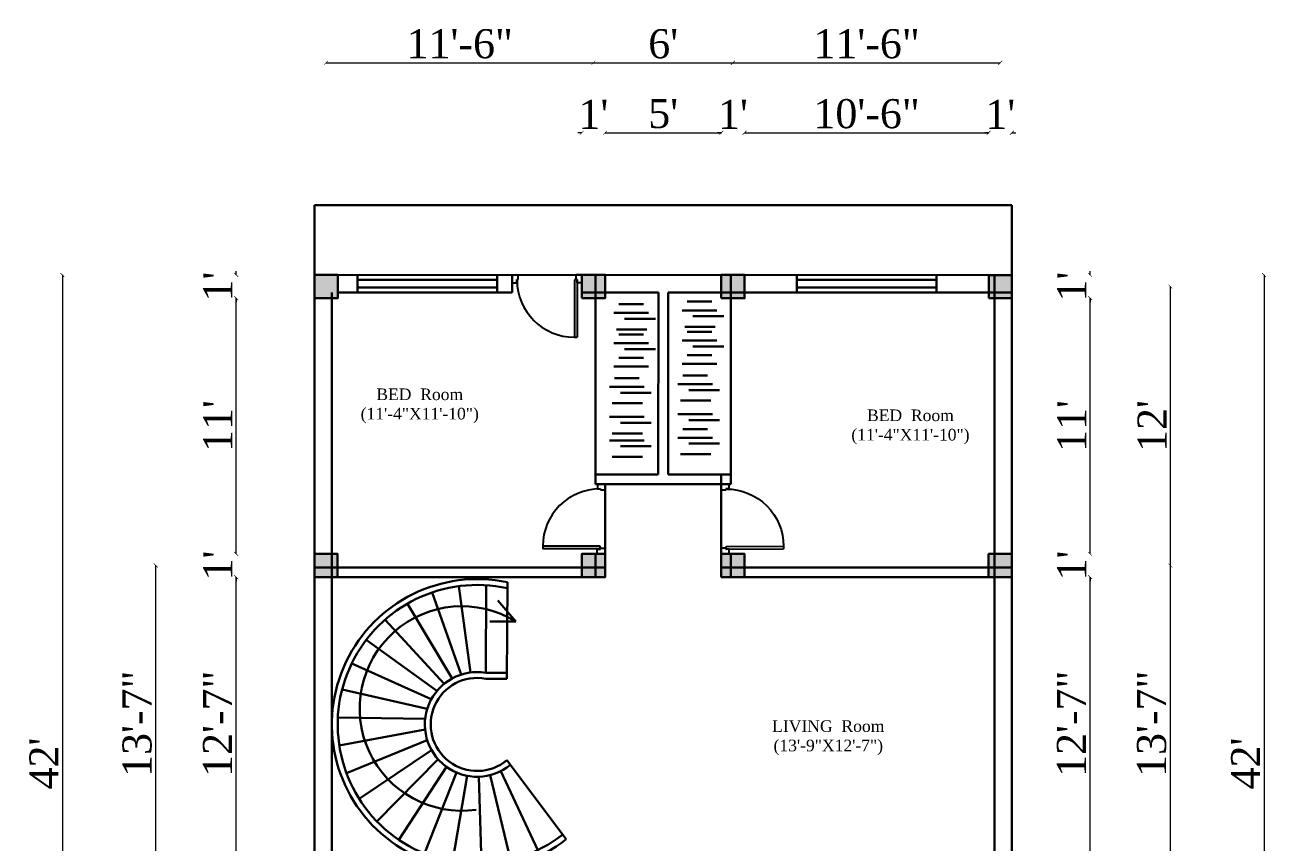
# Model space of a CAD drawing. Header units: inches. Extents: x -763457 to -760918, y -513041 to -512172.
# Drawn here: x -762539 to -761898, y -512620 to -512198 of the extents above; entities that cross this region are included whole.
import ezdxf

# ---------------------------------------------------------------- set-up
doc = ezdxf.new("R2010")
doc.units = ezdxf.units.IN
doc.header["$MEASUREMENT"] = 0
doc.layers.get('0').update_dxf_attribs({"lineweight": 30})
doc.layers.add('door', color=2, linetype='Continuous')
doc.layers.add('text', color=7, linetype='Continuous', lineweight=18)
doc.layers.add('window', color=6, linetype='Continuous', lineweight=18)
doc.styles.get("Standard").update_dxf_attribs({"font": 'romantic.ttf'})
doc.dimstyles.new('8feet', dxfattribs={"dimscale": 0, "dimtxt": 15, "dimasz": 2, "dimexe": 2, "dimexo": 10, "dimgap": 2, "dimtad": 1, "dimdec": 0, "dimzin": 0, "dimdsep": 46, "dimlunit": 3, "dimtxsty": 'Standard', "dimblk": 'ARCHTICK', "dimcen": 0, "dimdle": 0.02, "dimse1": 1, "dimse2": 1, "dimclrt": 256, "dimadec": 0, "dimazin": 0, "dimtfac": 1, "dimtdec": 0, "dimtix": 1, "dimtofl": 0, "dimtmove": 2, "dimatfit": 3, "dimfxl": 2, "dimtolj": 1, "dimtzin": 0, "dimlwd": 9, "dimarcsym": 0})

# ---------------------------------------------------------------- blocks, each defined once
blk = doc.blocks.new('A$C03477EDB')
at = {"layer": 'door', "ltscale": 0.5}
for p, q in [((98, 803), (63, 803)), ((63, 63), (63, 803)), ((98, 63), (98, 803)), ((0, 100), (60, 100)), ((0, 100), (0, 0)), ((0, 0), (75, 0)), ((60, 100), (63, 100)), ((60, 100), (60, 60)), ((60, 60), (63, 63)), ((60, 60), (75, 60)), ((63, 63), (98, 63)), ((75, 60), (75, 0)), ((825, 60), (825, 0)), ((840, 60), (825, 60)), ((900, 0), (825, 0)), ((838, 63), (840, 60)), ((840, 100), (840, 60)), ((900, 100), (840, 100)), ((900, 100), (900, 0))]:
    blk.add_line(p, q, dxfattribs=at)
blk.add_arc((98, 63), 740, 360, 90, dxfattribs=at)
blk = doc.blocks.new('_ArchTick')
at = {"layer": 'window', "color": 0, "const_width": 0.15}
blk.add_lwpolyline([(-0.5, -0.5), (0.5, 0.5)], dxfattribs=at)
blk = doc.blocks.new('*D1210')
at = {"color": 0, "lineweight": 9, "transparency": 16777216}
blk.add_line((-762429.5, -512634.37), (-762429.5, -512483.08), dxfattribs=at)
at = {"layer": 'Defpoints', "color": 0, "transparency": 16777216}
for p in [(-762429.5, -512483.1), (-762377.13, -512483.1), (-762377.14, -512634.35)]:
    blk.add_point(p, dxfattribs=at)
at = {"color": 0, "lineweight": 9, "transparency": 16777216, "xscale": 2, "yscale": 2, "zscale": 2}
for p, rotation in [((-762429.5, -512483.1), 90), ((-762429.5, -512634.35), 270)]:
    blk.add_blockref('_ArchTick', p, dxfattribs=dict(at, rotation=rotation))
at = {"transparency": 16777216, "insert": (-762439.16, -512558.72), "char_height": 15, "attachment_point": 5, "rotation": 90}
blk.add_mtext('\\A1;12\'-7"', dxfattribs=at)
blk = doc.blocks.new('*D1211')
at = {"color": 0, "lineweight": 9, "transparency": 16777216}
for p, q in [((-762429.5, -512471.1), (-762429.5, -512469.1)), ((-762429.5, -512483.1), (-762429.5, -512485.1))]:
    blk.add_line(p, q, dxfattribs=at)
at = {"layer": 'Defpoints', "color": 0, "transparency": 16777216}
for p in [(-762429.5, -512471.1), (-762377.18, -512471.1), (-762377.13, -512483.1)]:
    blk.add_point(p, dxfattribs=at)
at = {"color": 0, "lineweight": 9, "transparency": 16777216, "xscale": 2, "yscale": 2, "zscale": 2}
for p, rotation in [((-762429.5, -512471.1), 270), ((-762429.5, -512483.1), 90)]:
    blk.add_blockref('_ArchTick', p, dxfattribs=dict(at, rotation=rotation))
at = {"transparency": 16777216, "insert": (-762439, -512477.1), "char_height": 15, "attachment_point": 5, "rotation": 90}
blk.add_mtext("\\A1;1'", dxfattribs=at)
blk = doc.blocks.new('*D1212')
at = {"color": 0, "lineweight": 9, "transparency": 16777216}
blk.add_line((-762429.5, -512471.12), (-762429.5, -512339.18), dxfattribs=at)
at = {"layer": 'Defpoints', "color": 0, "transparency": 16777216}
for p in [(-762429.5, -512339.2), (-762383.16, -512339.2), (-762377.18, -512471.1)]:
    blk.add_point(p, dxfattribs=at)
at = {"color": 0, "lineweight": 9, "transparency": 16777216, "xscale": 2, "yscale": 2, "zscale": 2}
for p, rotation in [((-762429.5, -512339.2), 90), ((-762429.5, -512471.1), 270)]:
    blk.add_blockref('_ArchTick', p, dxfattribs=dict(at, rotation=rotation))
at = {"transparency": 16777216, "insert": (-762439, -512405.15), "char_height": 15, "attachment_point": 5, "rotation": 90}
blk.add_mtext("\\A1;11'", dxfattribs=at)
blk = doc.blocks.new('*D1213')
at = {"color": 0, "lineweight": 9, "transparency": 16777216}
for p, q in [((-762429.5, -512327.21), (-762429.5, -512325.21)), ((-762429.5, -512339.2), (-762429.5, -512341.2))]:
    blk.add_line(p, q, dxfattribs=at)
at = {"layer": 'Defpoints', "color": 0, "transparency": 16777216}
for p in [(-762429.5, -512327.21), (-762383.16, -512327.21), (-762383.16, -512339.2)]:
    blk.add_point(p, dxfattribs=at)
at = {"color": 0, "lineweight": 9, "transparency": 16777216, "xscale": 2, "yscale": 2, "zscale": 2}
for p, rotation in [((-762429.5, -512327.21), 270), ((-762429.5, -512339.2), 90)]:
    blk.add_blockref('_ArchTick', p, dxfattribs=dict(at, rotation=rotation))
at = {"transparency": 16777216, "insert": (-762439, -512333.2), "char_height": 15, "attachment_point": 5, "rotation": 90}
blk.add_mtext("\\A1;1'", dxfattribs=at)
blk = doc.blocks.new('*D1215')
at = {"color": 0, "lineweight": 9, "transparency": 16777216}
blk.add_line((-762470.92, -512640.36), (-762470.92, -512477.08), dxfattribs=at)
at = {"layer": 'Defpoints', "color": 0, "transparency": 16777216}
for p in [(-762470.92, -512477.1), (-762377.18, -512477.1), (-762377.14, -512640.34)]:
    blk.add_point(p, dxfattribs=at)
at = {"color": 0, "lineweight": 9, "transparency": 16777216, "xscale": 2, "yscale": 2, "zscale": 2}
for p, rotation in [((-762470.92, -512477.1), 90), ((-762470.92, -512640.34), 270)]:
    blk.add_blockref('_ArchTick', p, dxfattribs=dict(at, rotation=rotation))
at = {"transparency": 16777216, "insert": (-762480.58, -512558.72), "char_height": 15, "attachment_point": 5, "rotation": 90}
blk.add_mtext('\\A1;13\'-7"', dxfattribs=at)
blk = doc.blocks.new('*D1216')
at = {"color": 0, "lineweight": 9, "transparency": 16777216}
blk.add_line((-762519.18, -512327.2), (-762519.18, -512831.24), dxfattribs=at)
at = {"layer": 'Defpoints', "color": 0, "transparency": 16777216}
for p in [(-762209.28, -512327.22), (-762519.18, -512831.22), (-762251.25, -512831.22)]:
    blk.add_point(p, dxfattribs=at)
at = {"color": 0, "lineweight": 9, "transparency": 16777216, "xscale": 2, "yscale": 2, "zscale": 2}
for p, rotation in [((-762519.18, -512327.22), 90), ((-762519.18, -512831.22), 270)]:
    blk.add_blockref('_ArchTick', p, dxfattribs=dict(at, rotation=rotation))
at = {"transparency": 16777216, "insert": (-762528.68, -512579.22), "char_height": 15, "attachment_point": 5, "rotation": 90}
blk.add_mtext("\\A1;42'", dxfattribs=at)
blk = doc.blocks.new('*D1222')
at = {"color": 0, "lineweight": 9, "transparency": 16777216}
blk.add_line((-761989.06, -512634.37), (-761989.06, -512483.08), dxfattribs=at)
at = {"layer": 'Defpoints', "color": 0, "transparency": 16777216}
for p in [(-762041.44, -512483.1), (-761989.06, -512483.1), (-762041.42, -512634.35)]:
    blk.add_point(p, dxfattribs=at)
at = {"color": 0, "lineweight": 9, "transparency": 16777216, "xscale": 2, "yscale": 2, "zscale": 2}
for p, rotation in [((-761989.06, -512483.1), 90), ((-761989.06, -512634.35), 270)]:
    blk.add_blockref('_ArchTick', p, dxfattribs=dict(at, rotation=rotation))
at = {"transparency": 16777216, "insert": (-761998.72, -512558.72), "char_height": 15, "attachment_point": 5, "rotation": 90}
blk.add_mtext('\\A1;12\'-7"', dxfattribs=at)
blk = doc.blocks.new('*D1223')
at = {"color": 0, "lineweight": 9, "transparency": 16777216}
for p, q in [((-761989.06, -512471.1), (-761989.06, -512469.1)), ((-761989.06, -512483.1), (-761989.06, -512485.1))]:
    blk.add_line(p, q, dxfattribs=at)
at = {"layer": 'Defpoints', "color": 0, "transparency": 16777216}
for p in [(-762041.39, -512471.1), (-761989.06, -512471.1), (-762041.44, -512483.1)]:
    blk.add_point(p, dxfattribs=at)
at = {"color": 0, "lineweight": 9, "transparency": 16777216, "xscale": 2, "yscale": 2, "zscale": 2}
for p, rotation in [((-761989.06, -512471.1), 270), ((-761989.06, -512483.1), 90)]:
    blk.add_blockref('_ArchTick', p, dxfattribs=dict(at, rotation=rotation))
at = {"transparency": 16777216, "insert": (-761998.56, -512477.1), "char_height": 15, "attachment_point": 5, "rotation": 90}
blk.add_mtext("\\A1;1'", dxfattribs=at)
blk = doc.blocks.new('*D1224')
at = {"color": 0, "lineweight": 9, "transparency": 16777216}
blk.add_line((-761989.06, -512471.12), (-761989.06, -512339.18), dxfattribs=at)
at = {"layer": 'Defpoints', "color": 0, "transparency": 16777216}
for p in [(-762035.41, -512339.2), (-761989.06, -512339.2), (-762041.39, -512471.1)]:
    blk.add_point(p, dxfattribs=at)
at = {"color": 0, "lineweight": 9, "transparency": 16777216, "xscale": 2, "yscale": 2, "zscale": 2}
for p, rotation in [((-761989.06, -512339.2), 90), ((-761989.06, -512471.1), 270)]:
    blk.add_blockref('_ArchTick', p, dxfattribs=dict(at, rotation=rotation))
at = {"transparency": 16777216, "insert": (-761998.56, -512405.15), "char_height": 15, "attachment_point": 5, "rotation": 90}
blk.add_mtext("\\A1;11'", dxfattribs=at)
blk = doc.blocks.new('*D1225')
at = {"color": 0, "lineweight": 9, "transparency": 16777216}
for p, q in [((-761989.06, -512327.21), (-761989.06, -512325.21)), ((-761989.06, -512339.2), (-761989.06, -512341.2))]:
    blk.add_line(p, q, dxfattribs=at)
at = {"layer": 'Defpoints', "color": 0, "transparency": 16777216}
for p in [(-762035.41, -512327.21), (-761989.06, -512327.21), (-762035.41, -512339.2)]:
    blk.add_point(p, dxfattribs=at)
at = {"color": 0, "lineweight": 9, "transparency": 16777216, "xscale": 2, "yscale": 2, "zscale": 2}
for p, rotation in [((-761989.06, -512327.21), 270), ((-761989.06, -512339.2), 90)]:
    blk.add_blockref('_ArchTick', p, dxfattribs=dict(at, rotation=rotation))
at = {"transparency": 16777216, "insert": (-761998.56, -512333.2), "char_height": 15, "attachment_point": 5, "rotation": 90}
blk.add_mtext("\\A1;1'", dxfattribs=at)
blk = doc.blocks.new('*D1227')
at = {"color": 0, "lineweight": 9, "transparency": 16777216}
blk.add_line((-761947.65, -512640.36), (-761947.65, -512477.08), dxfattribs=at)
at = {"layer": 'Defpoints', "color": 0, "transparency": 16777216}
for p in [(-762041.39, -512477.1), (-761947.65, -512477.1), (-762041.42, -512640.34)]:
    blk.add_point(p, dxfattribs=at)
at = {"color": 0, "lineweight": 9, "transparency": 16777216, "xscale": 2, "yscale": 2, "zscale": 2}
for p, rotation in [((-761947.65, -512477.1), 90), ((-761947.65, -512640.34), 270)]:
    blk.add_blockref('_ArchTick', p, dxfattribs=dict(at, rotation=rotation))
at = {"transparency": 16777216, "insert": (-761957.3, -512558.72), "char_height": 15, "attachment_point": 5, "rotation": 90}
blk.add_mtext('\\A1;13\'-7"', dxfattribs=at)
blk = doc.blocks.new('*D1228')
at = {"color": 0, "lineweight": 9, "transparency": 16777216}
blk.add_line((-761947.65, -512477.12), (-761947.65, -512333.18), dxfattribs=at)
at = {"layer": 'Defpoints', "color": 0, "transparency": 16777216}
for p in [(-762041.4, -512333.2), (-761947.65, -512333.2), (-762041.39, -512477.1)]:
    blk.add_point(p, dxfattribs=at)
at = {"color": 0, "lineweight": 9, "transparency": 16777216, "xscale": 2, "yscale": 2, "zscale": 2}
for p, rotation in [((-761947.65, -512333.2), 90), ((-761947.65, -512477.1), 270)]:
    blk.add_blockref('_ArchTick', p, dxfattribs=dict(at, rotation=rotation))
at = {"transparency": 16777216, "insert": (-761957.15, -512405.15), "char_height": 15, "attachment_point": 5, "rotation": 90}
blk.add_mtext("\\A1;12'", dxfattribs=at)
blk = doc.blocks.new('*D1229')
at = {"color": 0, "lineweight": 9, "transparency": 16777216}
blk.add_line((-761899.38, -512327.2), (-761899.38, -512831.24), dxfattribs=at)
at = {"layer": 'Defpoints', "color": 0, "transparency": 16777216}
for p in [(-762209.28, -512327.22), (-762167.31, -512831.22), (-761899.38, -512831.22)]:
    blk.add_point(p, dxfattribs=at)
at = {"color": 0, "lineweight": 9, "transparency": 16777216, "xscale": 2, "yscale": 2, "zscale": 2}
for p, rotation in [((-761899.38, -512327.22), 90), ((-761899.38, -512831.22), 270)]:
    blk.add_blockref('_ArchTick', p, dxfattribs=dict(at, rotation=rotation))
at = {"transparency": 16777216, "insert": (-761908.88, -512579.22), "char_height": 15, "attachment_point": 5, "rotation": 90}
blk.add_mtext("\\A1;42'", dxfattribs=at)
blk = doc.blocks.new('*D1230')
at = {"color": 0, "lineweight": 9, "transparency": 16777216}
for p, q in [((-762251.25, -512253.84), (-762253.25, -512253.84)), ((-762239.26, -512253.84), (-762237.26, -512253.84))]:
    blk.add_line(p, q, dxfattribs=at)
at = {"layer": 'Defpoints', "color": 0, "transparency": 16777216}
for p in [(-762239.26, -512253.84), (-762251.25, -512327.22), (-762239.26, -512327.22)]:
    blk.add_point(p, dxfattribs=at)
at = {"color": 0, "lineweight": 9, "transparency": 16777216, "xscale": 2, "yscale": 2, "zscale": 2}
blk.add_blockref('_ArchTick', (-762251.25, -512253.84), dxfattribs=at)
at = {"color": 0, "lineweight": 9, "transparency": 16777216, "xscale": 2, "yscale": 2, "zscale": 2, "rotation": 180}
blk.add_blockref('_ArchTick', (-762239.26, -512253.84), dxfattribs=at)
at = {"transparency": 16777216, "insert": (-762245.26, -512244.34), "char_height": 15, "attachment_point": 5}
blk.add_mtext("\\A1;1'", dxfattribs=at)
blk = doc.blocks.new('*D1231')
at = {"color": 0, "lineweight": 9, "transparency": 16777216}
blk.add_line((-762239.28, -512253.84), (-762179.28, -512253.84), dxfattribs=at)
at = {"layer": 'Defpoints', "color": 0, "transparency": 16777216}
for p in [(-762179.3, -512253.84), (-762239.26, -512327.22), (-762179.3, -512327.22)]:
    blk.add_point(p, dxfattribs=at)
at = {"color": 0, "lineweight": 9, "transparency": 16777216, "xscale": 2, "yscale": 2, "zscale": 2, "rotation": 180}
blk.add_blockref('_ArchTick', (-762239.26, -512253.84), dxfattribs=at)
at = {"color": 0, "lineweight": 9, "transparency": 16777216, "xscale": 2, "yscale": 2, "zscale": 2}
blk.add_blockref('_ArchTick', (-762179.3, -512253.84), dxfattribs=at)
at = {"transparency": 16777216, "insert": (-762209.28, -512244.05), "char_height": 15, "attachment_point": 5}
blk.add_mtext("\\A1;5'", dxfattribs=at)
blk = doc.blocks.new('*D1232')
at = {"color": 0, "lineweight": 9, "transparency": 16777216}
for p, q in [((-762179.3, -512253.84), (-762181.3, -512253.84)), ((-762167.31, -512253.84), (-762165.31, -512253.84))]:
    blk.add_line(p, q, dxfattribs=at)
at = {"layer": 'Defpoints', "color": 0, "transparency": 16777216}
for p in [(-762167.31, -512253.84), (-762179.3, -512327.22), (-762167.31, -512327.22)]:
    blk.add_point(p, dxfattribs=at)
at = {"color": 0, "lineweight": 9, "transparency": 16777216, "xscale": 2, "yscale": 2, "zscale": 2}
blk.add_blockref('_ArchTick', (-762179.3, -512253.84), dxfattribs=at)
at = {"color": 0, "lineweight": 9, "transparency": 16777216, "xscale": 2, "yscale": 2, "zscale": 2, "rotation": 180}
blk.add_blockref('_ArchTick', (-762167.31, -512253.84), dxfattribs=at)
at = {"transparency": 16777216, "insert": (-762173.31, -512244.34), "char_height": 15, "attachment_point": 5}
blk.add_mtext("\\A1;1'", dxfattribs=at)
blk = doc.blocks.new('*D1233')
at = {"color": 0, "lineweight": 9, "transparency": 16777216}
blk.add_line((-762167.33, -512253.84), (-762041.38, -512253.84), dxfattribs=at)
at = {"layer": 'Defpoints', "color": 0, "transparency": 16777216}
for p in [(-762041.4, -512253.84), (-762167.31, -512327.22), (-762041.4, -512327.23)]:
    blk.add_point(p, dxfattribs=at)
at = {"color": 0, "lineweight": 9, "transparency": 16777216, "xscale": 2, "yscale": 2, "zscale": 2, "rotation": 180}
blk.add_blockref('_ArchTick', (-762167.31, -512253.84), dxfattribs=at)
at = {"color": 0, "lineweight": 9, "transparency": 16777216, "xscale": 2, "yscale": 2, "zscale": 2}
blk.add_blockref('_ArchTick', (-762041.4, -512253.84), dxfattribs=at)
at = {"transparency": 16777216, "insert": (-762104.36, -512244.12), "char_height": 15, "attachment_point": 5}
blk.add_mtext('\\A1;10\'-6"', dxfattribs=at)
blk = doc.blocks.new('*D1234')
at = {"color": 0, "lineweight": 9, "transparency": 16777216}
for p, q in [((-762041.4, -512253.84), (-762043.4, -512253.84)), ((-762029.41, -512253.84), (-762027.41, -512253.84))]:
    blk.add_line(p, q, dxfattribs=at)
at = {"layer": 'Defpoints', "color": 0, "transparency": 16777216}
for p in [(-762029.41, -512253.84), (-762041.4, -512327.23), (-762029.41, -512327.23)]:
    blk.add_point(p, dxfattribs=at)
at = {"color": 0, "lineweight": 9, "transparency": 16777216, "xscale": 2, "yscale": 2, "zscale": 2}
blk.add_blockref('_ArchTick', (-762041.4, -512253.84), dxfattribs=at)
at = {"color": 0, "lineweight": 9, "transparency": 16777216, "xscale": 2, "yscale": 2, "zscale": 2, "rotation": 180}
blk.add_blockref('_ArchTick', (-762029.41, -512253.84), dxfattribs=at)
at = {"transparency": 16777216, "insert": (-762035.41, -512244.34), "char_height": 15, "attachment_point": 5}
blk.add_mtext("\\A1;1'", dxfattribs=at)
blk = doc.blocks.new('*D1235')
at = {"color": 0, "lineweight": 9, "transparency": 16777216}
blk.add_line((-762383.18, -512217.75), (-762245.24, -512217.75), dxfattribs=at)
at = {"layer": 'Defpoints', "color": 0, "transparency": 16777216}
for p in [(-762245.26, -512217.75), (-762383.16, -512339.2), (-762245.26, -512339.21)]:
    blk.add_point(p, dxfattribs=at)
at = {"color": 0, "lineweight": 9, "transparency": 16777216, "xscale": 2, "yscale": 2, "zscale": 2, "rotation": 180}
blk.add_blockref('_ArchTick', (-762383.16, -512217.75), dxfattribs=at)
at = {"color": 0, "lineweight": 9, "transparency": 16777216, "xscale": 2, "yscale": 2, "zscale": 2}
blk.add_blockref('_ArchTick', (-762245.26, -512217.75), dxfattribs=at)
at = {"transparency": 16777216, "insert": (-762314.21, -512208.03), "char_height": 15, "attachment_point": 5}
blk.add_mtext('\\A1;11\'-6"', dxfattribs=at)
blk = doc.blocks.new('*D1236')
at = {"color": 0, "lineweight": 9, "transparency": 16777216}
blk.add_line((-762245.28, -512217.75), (-762173.29, -512217.75), dxfattribs=at)
at = {"layer": 'Defpoints', "color": 0, "transparency": 16777216}
for p in [(-762173.31, -512217.75), (-762245.26, -512339.21), (-762173.31, -512339.22)]:
    blk.add_point(p, dxfattribs=at)
at = {"color": 0, "lineweight": 9, "transparency": 16777216, "xscale": 2, "yscale": 2, "zscale": 2, "rotation": 180}
blk.add_blockref('_ArchTick', (-762245.26, -512217.75), dxfattribs=at)
at = {"color": 0, "lineweight": 9, "transparency": 16777216, "xscale": 2, "yscale": 2, "zscale": 2}
blk.add_blockref('_ArchTick', (-762173.31, -512217.75), dxfattribs=at)
at = {"transparency": 16777216, "insert": (-762209.28, -512208.03), "char_height": 15, "attachment_point": 5}
blk.add_mtext("\\A1;6'", dxfattribs=at)
blk = doc.blocks.new('*D1237')
at = {"color": 0, "lineweight": 9, "transparency": 16777216}
blk.add_line((-762173.33, -512217.75), (-762035.39, -512217.75), dxfattribs=at)
at = {"layer": 'Defpoints', "color": 0, "transparency": 16777216}
for p in [(-762035.41, -512217.75), (-762173.31, -512339.22), (-762035.41, -512339.23)]:
    blk.add_point(p, dxfattribs=at)
at = {"color": 0, "lineweight": 9, "transparency": 16777216, "xscale": 2, "yscale": 2, "zscale": 2, "rotation": 180}
blk.add_blockref('_ArchTick', (-762173.31, -512217.75), dxfattribs=at)
at = {"color": 0, "lineweight": 9, "transparency": 16777216, "xscale": 2, "yscale": 2, "zscale": 2}
blk.add_blockref('_ArchTick', (-762035.41, -512217.75), dxfattribs=at)
at = {"transparency": 16777216, "insert": (-762104.36, -512208.03), "char_height": 15, "attachment_point": 5}
blk.add_mtext('\\A1;11\'-6"', dxfattribs=at)
blk = doc.blocks.new('httujty')
at = {"ltscale": 0.5}
for p, q in [((-717198.05, -524299.41), (-717191.83, -524343.98)), ((-717184.07, -524298.87), (-717184.01, -524344.08)), ((-717173.01, -524297.31), (-717173.01, -524347.13)), ((-717211.77, -524302.68), (-717196.7, -524345.09)), ((-717224.61, -524308.58), (-717201.31, -524347.09)), ((-717236.08, -524316.9), (-717205.5, -524349.94)), ((-717245.74, -524327.35), (-717209.12, -524353.58)), ((-717253.19, -524339.57), (-717212.03, -524357.89)), ((-717258.09, -524353.1), (-717214.08, -524362.77)), ((-717260.21, -524367.43), (-717215.15, -524368.04)), ((-717259.41, -524381.99), (-717215.15, -524373.52)), ((-717255.65, -524396.17), (-717214.01, -524378.97)), ((-717249.05, -524409.38), (-717211.73, -524384.16)), ((-717239.84, -524421.03), (-717208.36, -524388.81)), ((-717142.06, -524429.83), (-717172.82, -524389.12)), ((-717228.37, -524430.57), (-717204.03, -524392.69)), ((-717215.13, -524437.57), (-717198.91, -524395.58)), ((-717200.69, -524441.68), (-717193.26, -524397.3)), ((-717185.68, -524442.71), (-717187.34, -524397.74)), ((-717170.79, -524440.61), (-717181.47, -524396.89)), ((-717156.68, -524435.46), (-717175.94, -524394.78))]:
    blk.add_line(p, q, dxfattribs=at)
for p, q in [((-717184.01, -524344.08), (-717173.01, -524344.08)), ((-717184, -524347.13), (-717173.01, -524347.13))]:
    blk.add_line(p, q)
for radius, start, end in [(75.01, 78.25092, 308.04067), (72.01, 77.75401, 308.08098), (27.01, 80.8955, 309.76075), (24.01, 79.73611, 310.09684)]:
    blk.add_arc((-717188.28, -524370.75), radius, start, end, dxfattribs=at)

msp = doc.modelspace()

# ---------------------------------------------------------------- hatches: boundary and pattern name
for points in [[(-762389.16, -512327.2), (-762389.16, -512339.2), (-762377.17, -512339.2), (-762377.16, -512327.21)], [(-762251.25, -512327.22), (-762251.25, -512339.21), (-762239.26, -512339.21), (-762239.26, -512327.22)], [(-762179.3, -512327.23), (-762179.31, -512339.22), (-762167.31, -512339.22), (-762167.31, -512327.23)], [(-762041.4, -512327.24), (-762041.4, -512339.23), (-762029.41, -512339.23), (-762029.41, -512327.24)], [(-762389.17, -512471.1), (-762389.17, -512483.09), (-762377.18, -512483.1), (-762377.18, -512471.1)], [(-762251.27, -512471.12), (-762251.27, -512483.11), (-762239.28, -512483.11), (-762239.28, -512471.12)], [(-762179.32, -512471.12), (-762179.32, -512483.12), (-762167.33, -512483.12), (-762167.33, -512471.13)], [(-762041.42, -512471.14), (-762041.42, -512483.13), (-762029.43, -512483.13), (-762029.43, -512471.14)]]:
    msp.add_hatch(color=256).paths.add_polyline_path(points)

# ---------------------------------------------------------------- linework, layer by layer
for p, q in [((-762389.16, -512291.2), (-762389.16, -512867.2)), ((-762389.16, -512291.2), (-762029.41, -512291.24)), ((-762029.41, -512291.24), (-762029.41, -512867.24)), ((-762389.16, -512327.2), (-762029.41, -512327.24)), ((-762366.93, -512336.2), (-762366.93, -512327.21)), ((-762294.98, -512336.21), (-762294.98, -512327.22)), ((-762244.27, -512435.14), (-762244.26, -512327.22)), ((-762239.26, -512339.21), (-762239.26, -512327.22)), ((-762179.3, -512339.22), (-762179.3, -512327.23)), ((-762174.31, -512435.15), (-762174.31, -512327.23)), ((-762140.33, -512336.22), (-762140.33, -512327.23)), ((-762068.38, -512336.23), (-762068.38, -512327.24)), ((-762038.4, -512327.24), (-762038.4, -512831.24)), ((-762029.41, -512327.24), (-762029.41, -512831.24)), ((-762366.93, -512329.71), (-762294.98, -512329.71)), ((-762366.93, -512333.7), (-762294.98, -512333.71)), ((-762140.33, -512329.73), (-762068.38, -512329.74)), ((-762140.33, -512333.73), (-762068.38, -512333.73)), ((-762389.16, -512336.2), (-762389.16, -512336.2)), ((-762380.16, -512336.2), (-762380.16, -512706.29)), ((-762377.17, -512336.2), (-762287.25, -512336.21)), ((-762251.25, -512336.21), (-762211.78, -512336.22)), ((-762211.79, -512430.09), (-762211.78, -512336.22)), ((-762206.79, -512430.09), (-762206.78, -512336.22)), ((-762206.78, -512336.22), (-762029.41, -512336.24)), ((-762196.87, -512340.98), (-762184.21, -512340.98)), ((-762234.73, -512346.82), (-762216.83, -512346.82)), ((-762232.12, -512342.35), (-762219.46, -512342.35)), ((-762199.48, -512345.46), (-762181.58, -512345.46)), ((-762229.18, -512349.86), (-762213.33, -512349.86)), ((-762198.19, -512353.94), (-762182.49, -512353.94)), ((-762193.94, -512348.49), (-762178.08, -512348.5)), ((-762233.44, -512355.31), (-762217.73, -512355.31)), ((-762232.12, -512357.91), (-762219.46, -512357.91)), ((-762196.87, -512356.54), (-762184.21, -512356.54)), ((-762234.73, -512362.38), (-762216.83, -512362.38)), ((-762229.18, -512365.42), (-762213.33, -512365.42)), ((-762199.48, -512361.02), (-762181.58, -512361.02)), ((-762193.94, -512364.05), (-762178.08, -512364.06)), ((-762232.12, -512370), (-762219.46, -512370)), ((-762199.48, -512373.1), (-762181.58, -512373.1)), ((-762196.87, -512368.63), (-762184.21, -512368.63)), ((-762234.73, -512374.47), (-762216.83, -512374.47)), ((-762199.07, -512379.06), (-762186.41, -512379.06)), ((-762236.93, -512384.9), (-762219.03, -512384.9)), ((-762234.32, -512380.43), (-762221.66, -512380.43)), ((-762201.68, -512383.53), (-762183.78, -512383.53)), ((-762196.13, -512386.57), (-762180.28, -512386.57)), ((-762231.38, -512387.94), (-762215.53, -512387.94)), ((-762200.39, -512392.02), (-762184.68, -512392.02)), ((-762235.64, -512393.39), (-762219.93, -512393.39)), ((-762201.68, -512399.09), (-762183.78, -512399.09)), ((-762236.93, -512400.46), (-762219.03, -512400.46)), ((-762231.38, -512403.5), (-762215.53, -512403.5)), ((-762196.13, -512402.13), (-762180.28, -512402.13)), ((-762235.64, -512408.95), (-762219.93, -512408.95)), ((-762201.68, -512411.18), (-762183.78, -512411.18)), ((-762199.07, -512406.71), (-762186.41, -512406.71)), ((-762236.93, -512412.55), (-762219.03, -512412.55)), ((-762231.38, -512415.59), (-762215.53, -512415.59)), ((-762196.13, -512414.22), (-762180.28, -512414.22)), ((-762235.64, -512421.04), (-762219.93, -512421.04)), ((-762200.39, -512419.67), (-762184.68, -512419.67)), ((-762244.27, -512430.09), (-762211.79, -512430.09)), ((-762206.79, -512430.09), (-762174.31, -512430.09)), ((-762179.3, -512483.12), (-762179.3, -512430.09)), ((-762239.28, -512483.11), (-762239.27, -512435.09)), ((-762239.27, -512435.09), (-762179.3, -512435.09)), ((-762244.27, -512483.11), (-762244.27, -512471.12)), ((-762174.31, -512483.12), (-762174.31, -512471.12)), ((-762389.17, -512478.1), (-762239.28, -512478.11)), ((-762179.32, -512478.12), (-762029.43, -512478.13)), ((-762389.17, -512483.09), (-762239.28, -512483.11)), ((-762389.17, -512483.09), (-762239.28, -512483.11)), ((-762380.18, -512483.09), (-762380.14, -512634.35)), ((-762179.32, -512483.12), (-762029.43, -512483.13)), ((-762179.32, -512483.12), (-762029.43, -512483.13)), ((-762294.5, -512495.15), (-762285.34, -512505.99)), ((-762285.34, -512505.99), (-762298.71, -512505.99))]:
    msp.add_line(p, q)
for points in [[(-762389.16, -512339.2), (-762377.17, -512339.2), (-762377.16, -512327.21), (-762389.16, -512327.2)], [(-762251.25, -512339.21), (-762239.26, -512339.21), (-762239.26, -512327.22), (-762251.25, -512327.22)], [(-762179.31, -512339.22), (-762167.31, -512339.22), (-762167.31, -512327.23), (-762179.3, -512327.23)], [(-762041.4, -512339.23), (-762029.41, -512339.23), (-762029.41, -512327.24), (-762041.4, -512327.24)], [(-762389.17, -512483.09), (-762377.18, -512483.1), (-762377.18, -512471.1), (-762389.17, -512471.1)], [(-762251.27, -512483.11), (-762239.28, -512483.11), (-762239.28, -512471.12), (-762251.27, -512471.12)], [(-762179.32, -512483.12), (-762167.33, -512483.12), (-762167.33, -512471.13), (-762179.32, -512471.12)], [(-762041.42, -512483.13), (-762029.43, -512483.13), (-762029.43, -512471.14), (-762041.42, -512471.14)]]:
    msp.add_lwpolyline(points, close=True)
for points in [[(-762287.25, -512327.22), (-762287.25, -512336.21)], [(-762239.27, -512435.14), (-762244.27, -512435.14)], [(-762174.31, -512435.15), (-762179.3, -512435.15)]]:
    msp.add_lwpolyline(points)
msp.add_arc((-762313.07, -512550.87), 52.76, 58.28705, 277.99148)

# ---------------------------------------------------------------- block references
at = {"xscale": 0.9992909007284263, "yscale": 0.9992909007304291, "zscale": 0.9992909007390359, "rotation": 359.7323698057342}
msp.add_blockref('httujty', (-43185.7, 8086.52), dxfattribs=at)
at = {"layer": 'door', "ltscale": 0.5, "zscale": 0.03997163601841754}
for p, xscale, yscale, rotation in [((-762251.17, -512327.22), 0.03997163605999768, 0.03997163582243957, 179.9941485017403), ((-762239.28, -512471.07), 0.03997163602474514, 0.03997163579208518, 89.93055524110365), ((-762179.31, -512471.12), -0.03997163602476742, 0.03997163579208518, 270.0577415490138)]:
    msp.add_blockref('A$C03477EDB', p, dxfattribs=dict(at, xscale=xscale, yscale=yscale, rotation=rotation))

# ---------------------------------------------------------------- texts
at = {"layer": 'text', "ltscale": 5, "char_height": 5.9957, "width": 72.4656, "attachment_point": 2, "rotation": 359.99415}
for insert in [(-762334.84, -512385.77), (-762081.75, -512396.61)]:
    msp.add_mtext('{\\fTimes New Roman|b0|i0|c0|p18;BED  Room}\\P(11\'-4"X11\'-10")', dxfattribs=dict(at, insert=insert))
at = {"layer": 'text', "ltscale": 5, "insert": (-762124.13, -512556.93), "char_height": 6, "width": 72.517, "attachment_point": 2}
msp.add_mtext('{\\fTimes New Roman|b0|i0|c0|p18;LIVING  Room}\\P(13\'-9"X12\'-7")', dxfattribs=at)

# ---------------------------------------------------------------- dimensions: what is measured, and where the dimension line sits
for base, p1, p2, picture, middle in [((-762245.26, -512217.75), (-762383.16, -512339.2), (-762245.26, -512339.21), '*D1235', (-762314.21, -512208.03)), ((-762173.31, -512217.75), (-762245.26, -512339.21), (-762173.31, -512339.22), '*D1236', (-762209.28, -512208.03)), ((-762035.41, -512217.75), (-762173.31, -512339.22), (-762035.41, -512339.23), '*D1237', (-762104.36, -512208.03)), ((-762239.26, -512253.84), (-762251.25, -512327.22), (-762239.26, -512327.22), '*D1230', (-762245.26, -512244.34)), ((-762179.3, -512253.84), (-762239.26, -512327.22), (-762179.3, -512327.22), '*D1231', (-762209.28, -512244.05)), ((-762167.31, -512253.84), (-762179.3, -512327.22), (-762167.31, -512327.22), '*D1232', (-762173.31, -512244.34)), ((-762041.4, -512253.84), (-762167.31, -512327.22), (-762041.4, -512327.23), '*D1233', (-762104.36, -512244.12)), ((-762029.41, -512253.84), (-762041.4, -512327.23), (-762029.41, -512327.23), '*D1234', (-762035.41, -512244.34))]:
    dim = msp.add_linear_dim(base=base, p1=p1, p2=p2, dimstyle='8feet', override={"dimscale": 1})
    dim.commit()
    dim.dimension.update_dxf_attribs({"geometry": picture, "text_midpoint": middle})
for base, p1, p2, picture, middle in [((-762519.18, -512831.22), (-762209.28, -512327.22), (-762251.25, -512831.22), '*D1216', (-762528.68, -512579.22)), ((-762429.5, -512327.21), (-762383.16, -512339.2), (-762383.16, -512327.21), '*D1213', (-762439, -512333.2)), ((-761899.38, -512831.22), (-762209.28, -512327.22), (-762167.31, -512831.22), '*D1229', (-761908.88, -512579.22)), ((-761989.06, -512327.21), (-762035.41, -512339.2), (-762035.41, -512327.21), '*D1225', (-761998.56, -512333.2)), ((-761947.65, -512333.2), (-762041.39, -512477.1), (-762041.4, -512333.2), '*D1228', (-761957.15, -512405.15)), ((-762429.5, -512339.2), (-762377.18, -512471.1), (-762383.16, -512339.2), '*D1212', (-762439, -512405.15)), ((-761989.06, -512339.2), (-762041.39, -512471.1), (-762035.41, -512339.2), '*D1224', (-761998.56, -512405.15)), ((-762429.5, -512471.1), (-762377.13, -512483.1), (-762377.18, -512471.1), '*D1211', (-762439, -512477.1)), ((-761989.06, -512471.1), (-762041.44, -512483.1), (-762041.39, -512471.1), '*D1223', (-761998.56, -512477.1)), ((-762470.92, -512477.1), (-762377.14, -512640.34), (-762377.18, -512477.1), '*D1215', (-762480.58, -512558.72)), ((-761947.65, -512477.1), (-762041.42, -512640.34), (-762041.39, -512477.1), '*D1227', (-761957.3, -512558.72)), ((-762429.5, -512483.1), (-762377.14, -512634.35), (-762377.13, -512483.1), '*D1210', (-762439.16, -512558.72)), ((-761989.06, -512483.1), (-762041.42, -512634.35), (-762041.44, -512483.1), '*D1222', (-761998.72, -512558.72))]:
    dim = msp.add_linear_dim(base=base, p1=p1, p2=p2, angle=90, dimstyle='8feet', override={"dimscale": 1})
    dim.commit()
    dim.dimension.update_dxf_attribs({"geometry": picture, "text_midpoint": middle})

doc.saveas('drawing.dxf')
